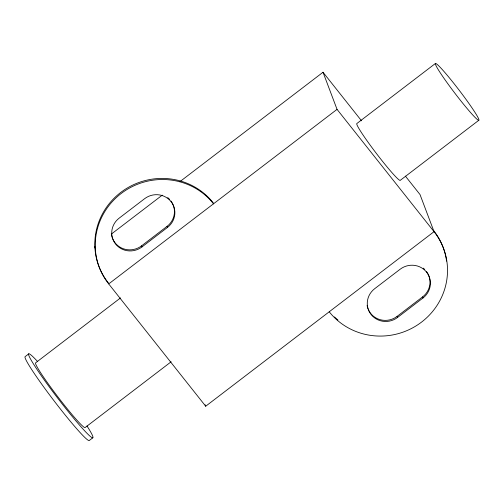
<?xml version="1.0" encoding="UTF-8"?>
<svg xmlns="http://www.w3.org/2000/svg" width="504" height="504" viewBox="0 0 504 504"><rect width="100%" height="100%" fill="white"/><g stroke="black" fill="none" stroke-linecap="round" stroke-linejoin="round"><path stroke-width="0.76" d="M111.573 233.894L162.25 195.155M179.764 181.768L323.02 72.248L361.526 120.802M112.713 238.802A18.9 18.314 -20.7 0 0 141.542 245.858L167.051 226.359A18.9 18.314 -20.7 0 0 171.026 201.064M141.958 246.947L167.46 227.449A18.9 18.314 -20.7 0 0 171.026 201.613A18.9 18.314 -20.7 0 0 144.642 198.677L119.133 218.175A18.9 18.314 -20.7 0 0 115.573 244.005A18.9 18.314 -20.7 0 0 141.958 246.947L141.542 245.858M323.02 72.248L337.044 109.362L108.707 283.922L205.701 406.224L434.039 231.664L420.015 194.55L405.392 176.117M28.791 353.833L25.2 356.58A52.807 3.856 52.6 0 0 53.392 399.956A52.807 3.856 52.6 0 0 89.189 440.572L92.78 437.825M120.513 297.927L35.671 362.792A40.748 2.974 52.6 0 0 57.425 396.257A40.748 2.974 52.6 0 0 85.044 427.6L171.133 361.784M435.475 63.428L356.87 123.524A35.752 2.615 52.6 0 0 375.959 152.888A35.752 2.615 52.6 0 0 400.195 180.388L478.8 120.298A35.752 2.615 52.6 0 0 448.535 76.835A35.752 2.615 52.6 0 0 444.081 78.454A35.752 2.615 52.6 0 0 478.8 120.298M368.26 309.336A18.9 18.314 -20.7 0 0 397.083 316.392L422.591 296.894A18.9 18.314 -20.7 0 0 426.567 271.599M397.499 317.488L423.001 297.984A18.9 18.314 -20.7 0 0 426.567 272.154A18.9 18.314 -20.7 0 0 400.182 269.212L374.674 288.71A18.9 18.314 -20.7 0 0 371.114 314.546A18.9 18.314 -20.7 0 0 397.499 317.488L397.083 316.392M337.044 109.362L434.039 231.664A66.144 64.09 -20.7 0 1 421.571 322.087A66.144 64.09 -20.7 0 1 329.225 311.793M95.659 248.037L94.683 246.809L95.521 249.014M422.591 296.894L423.001 297.984M167.051 226.359L167.46 227.449M205.153 404.769L205.701 406.224M337.919 320.015A66.144 64.09 -20.7 0 1 334.473 316.928M433.623 230.574A66.144 64.09 -20.7 0 1 446.576 261.122M423.234 268.141A18.9 18.314 -20.7 0 1 424.784 269.52M368.002 308.706A18.9 18.314 -20.7 0 1 367.101 305.399M112.461 238.172A18.9 18.314 -20.7 0 1 111.56 234.864M167.693 197.606A18.9 18.314 -20.7 0 1 169.722 199.483M87.009 425.968A52.807 3.856 52.6 0 1 81.213 427.052A52.807 3.856 52.6 0 1 37.283 369.848A52.807 3.856 52.6 0 1 37.233 361.141M213.52 203.799L213.11 202.703A66.144 64.09 -20.7 0 0 120.765 192.408A66.144 64.09 -20.7 0 0 108.297 282.832L108.707 283.922A66.144 64.09 -20.7 0 1 121.174 193.498A66.144 64.09 -20.7 0 1 213.52 203.799"/></g></svg>
